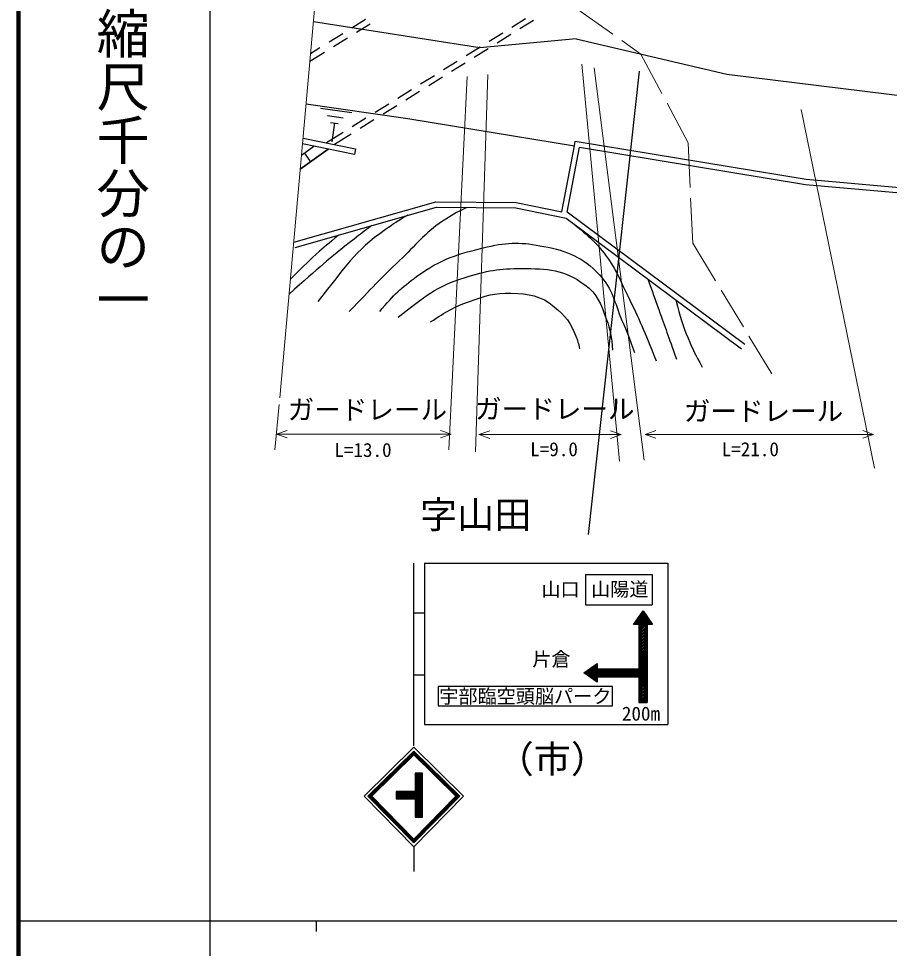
# Model space of a CAD drawing. Units: millimetres, scale not verified. Extents: x 40000 to 680000, y 20000 to 380000.
# Drawn here: x 40000 to 121950, y 202409 to 289909 of the extents above; entities that cross this region are included whole.
import ezdxf
from ezdxf.enums import TextEntityAlignment as Align

# ---------------------------------------------------------------- set-up
doc = ezdxf.new("R2010")
doc.units = ezdxf.units.MM
doc.header["$LTSCALE"] = 1000
doc.linetypes.add('CHAIN', pattern=[18.5, 12, -1.5, 3.5, -1.5])
for name, color, linetype, lineweight in [('M-BGD', 7, 'Continuous', 25), ('M-BMK', 2, 'CHAIN', 13), ('M-BMK-HTXT', 7, 'Continuous', 13), ('M-STR-HTXT', 7, 'Continuous', 13), ('M-STR-STRC', 7, 'Continuous', 25), ('M-TTL', 2, 'Continuous', 140), ('M-TTL-BAND', 7, 'Continuous', 25)]:
    doc.layers.add(name, color=color, linetype=linetype, lineweight=lineweight)
doc.styles.add('@ＭＳ ゴシック', font='')
doc.styles.add('ＭＳ ゴシック', font='')
doc.styles.get('@ＭＳ ゴシック').set_extended_font_data('@MS Gothic')
doc.styles.get('ＭＳ ゴシック').set_extended_font_data('MS Gothic')

msp = doc.modelspace()

# ---------------------------------------------------------------- hatches: boundary and pattern name
at = {"layer": 'M-STR-STRC'}
h = msp.add_hatch(dxfattribs=at)
h.set_pattern_fill('USER', color=256, style=0, pattern_type=2)
h.set_pattern_definition([(45, (99142, 225562), (-141.4214, 141.4214), []), (45, (99142, 225705), (-141.4214, 141.4214), [])])
h.paths.add_polyline_path([(99142, 225562), (99142, 232898), (99648, 232898), (98762, 234163), (97877, 232898), (98383, 232898), (98383, 228724), (94462, 228724), (94462, 229230), (93197, 228345), (94462, 227459), (94462, 227965), (98383, 227965), (98383, 225562)])
h = msp.add_hatch(dxfattribs=at)
h.set_pattern_fill('USER', color=256, style=0, pattern_type=2)
h.set_pattern_definition([(269.4106, (77197, 220979), (199.9894, -2.0572), []), (269.4106, (77197, 211142), (199.9894, -2.0572), [])])
h.paths.add_polyline_path([(77197, 220979), (72871, 216742), (77197, 212330), (81521, 216742), (77197, 220979), (77197, 220625), (73236, 216745), (77197, 212691), (81156, 216745), (77197, 220625)])
h = msp.add_hatch(dxfattribs=at)
h.set_pattern_fill('USER', color=256, style=0, pattern_type=2)
h.set_pattern_definition([(45, (78016, 214758), (-141.421, 141.421), []), (45, (78016, 214901), (-141.421, 141.421), [])])
h.paths.add_polyline_path([(78016, 214758), (78016, 218894), (77308, 218894), (77308, 217180), (75538, 217180), (75538, 216472), (77308, 216472), (77308, 214758)])

# ---------------------------------------------------------------- linework, layer by layer
at = {"layer": 'M-BGD'}
for p, q in [((71367, 289051), (72654, 289855)), ((87717, 289886), (86428, 289083)), ((88471, 289735), (87182, 288933)), ((73084, 289397), (71796, 288595)), ((69221, 287711), (70509, 288515)), ((70937, 288060), (69648, 287258)), ((92464, 288010), (83396, 287161)), ((85569, 288549), (84281, 287746)), ((86323, 288398), (85035, 287596)), ((92464, 288010), (106650, 284675)), ((67482, 286624), (68363, 287175)), ((83422, 287212), (82133, 286410)), ((84176, 287061), (82887, 286259)), ((68789, 286723), (67414, 285867)), ((81274, 285875), (79985, 285073)), ((82028, 285724), (80739, 284922)), ((79126, 284538), (77838, 283736)), ((79880, 284387), (78592, 283585)), ((106650, 284675), (126370, 282251)), ((76979, 283201), (75690, 282399)), ((77732, 283050), (76444, 282248)), ((67057, 281881), (76623, 280510)), ((74831, 281864), (73542, 281062)), ((68412, 281482), (71366, 281059)), ((75585, 281713), (74296, 280911)), ((69066, 280785), (70543, 280574)), ((69351, 280142), (70089, 280036)), ((69720, 280089), (69466, 278316)), ((72683, 280527), (71395, 279725)), ((73437, 280376), (72148, 279574)), ((76623, 280510), (92306, 277930)), ((70536, 279190), (68965, 278212)), ((66769, 278660), (71703, 277654)), ((71289, 279039), (69715, 278059)), ((92306, 277930), (92389, 278380)), ((92389, 278380), (114128, 274783)), ((66508, 275745), (69139, 277614)), ((69139, 277614), (66508, 275745)), ((66627, 277071), (67785, 277894)), ((71599, 277107), (66720, 278113)), ((67728, 277853), (67684, 277914)), ((71703, 277654), (71599, 277107)), ((91120, 271740), (92306, 277930)), ((67489, 276442), (66903, 277267)), ((114128, 274783), (140892, 272459)), ((65893, 268869), (79254, 272668)), ((79254, 272668), (86838, 272617)), ((86838, 272617), (91120, 271740)), ((108343, 259248), (91626, 271693)), ((91520, 271141), (108041, 258842))]:
    msp.add_line(p, q, dxfattribs=at)
for points in [[(91626, 271693), (92793, 277800), (114065, 274281), (140867, 271953), (141384, 271947), (186215, 267830), (199484, 267159)], [(66031, 268382), (79323, 272162), (86785, 272111), (91520, 271141)]]:
    msp.add_lwpolyline(points, dxfattribs=at)
for points, knots in [([(82178, 272142), (81102, 271621), (80762, 271398), (79905, 270838), (78113, 269665), (77409, 268614), (75858, 267136), (73954, 265321), (73358, 264683), (71121, 262349)], [0, 0, 0, 0, 1, 1, 1, 2, 2, 2, 3, 3, 3, 3]), ([(76636, 271398), (75636, 270863), (75327, 270610), (74526, 270048), (71555, 267966), (70794, 266565), (68160, 263287)], [0, 0, 0, 0, 1, 1, 1, 2, 2, 2, 2]), ([(73239, 270432), (72426, 269835), (72214, 269662), (71565, 269160), (69093, 267247), (68343, 266518), (65456, 263990)], [0, 0, 0, 0, 1, 1, 1, 2, 2, 2, 2]), ([(92090, 270717), (93750, 269333), (94420, 268835), (95500, 267284), (96373, 266032), (96645, 265196), (97326, 263830), (98490, 261497), (98793, 260654), (99991, 257710)], [0, 0, 0, 0, 1, 1, 1, 2, 2, 2, 3, 3, 3, 3]), ([(70116, 269544), (69092, 268693), (68816, 268457), (68012, 267729), (67032, 266842), (66724, 266525), (65580, 265379)], [0, 0, 0, 0, 1, 1, 1, 2, 2, 2, 2]), ([(73983, 262349), (75347, 263965), (75966, 264548), (77487, 265656), (79750, 267304), (81375, 267779), (84100, 268419), (86127, 268896), (87387, 268870), (89430, 268469), (91680, 268027), (93093, 267477), (94661, 265804), (95941, 264439), (96047, 263230), (96783, 261510), (97281, 260349), (97444, 259944), (97968, 258500)], [0, 0, 0, 0, 1, 1, 1, 2, 2, 2, 3, 3, 3, 4, 4, 4, 5, 5, 5, 6, 6, 6, 6]), ([(75710, 261806), (78254, 263760), (79286, 264707), (82027, 265557), (84040, 266181), (85250, 266401), (87357, 266396), (89746, 266391), (91366, 266296), (93279, 264866), (94466, 263979), (94800, 263052), (95303, 261658), (95703, 260549), (95786, 260016), (95895, 258697)], [0, 0, 0, 0, 1, 1, 1, 2, 2, 2, 3, 3, 3, 4, 4, 4, 5, 5, 5, 5]), ([(99208, 265418), (99710, 264018), (99836, 263668), (100238, 262547), (100894, 260716), (101098, 260144), (101916, 257858)], [0, 0, 0, 0, 1, 1, 1, 2, 2, 2, 2]), ([(78770, 261362), (80320, 262369), (80901, 262752), (82422, 263287), (83906, 263808), (84798, 264132), (86370, 264077), (88027, 264018), (89136, 263846), (90417, 262793), (91451, 261944), (91972, 261283), (92440, 260030), (92609, 259578), (92692, 259380), (92786, 258845)], [0, 0, 0, 0, 1, 1, 1, 2, 2, 2, 3, 3, 3, 4, 4, 4, 5, 5, 5, 5]), ([(101852, 263449), (102307, 261741), (102430, 261200), (103002, 259832), (103457, 258742), (103654, 258351), (104334, 257118)], [0, 0, 0, 0, 1, 1, 1, 2, 2, 2, 2])]:
    msp.add_open_spline(points, degree=3, knots=knots, dxfattribs=at)
at = {"layer": 'M-BMK'}
msp.add_arc((273723, 1490850), 1209247, 260.23381, 264.93616, dxfattribs=at)
at = {"layer": 'M-BMK-HTXT'}
for p, q in [((92623, 290776), (95928, 288439)), ((96754, 287855), (98565, 286576)), ((98565, 286576), (100546, 282849)), ((101021, 281955), (103002, 278228)), ((103002, 278228), (103200, 274014)), ((103247, 273003), (103446, 268790)), ((103446, 268790), (105597, 265226)), ((106120, 264360), (108211, 260894)), ((108734, 260028), (110885, 256464))]:
    msp.add_line(p, q, dxfattribs=at)
at = {"layer": 'M-STR-HTXT'}
for p, q in [((70913, 324953), (64581, 254223)), ((93018, 285617), (96541, 248269)), ((94165, 285289), (98863, 248366)), ((82206, 284470), (80480, 249333)), ((84172, 284634), (82996, 249140)), ((113661, 281357), (120536, 247592)), ((64516, 253590), (64129, 249333)), ((64263, 250807), (65275, 251162)), ((80719, 250807), (79707, 251162)), ((98951, 250778), (99963, 251132)), ((120457, 250778), (119445, 251132)), ((64263, 250807), (80719, 250807)), ((64263, 250807), (65275, 250453)), ((80719, 250807), (79707, 250453)), ((83322, 250758), (84334, 251113)), ((83322, 250758), (96708, 250758)), ((83322, 250758), (84334, 250404)), ((96708, 250758), (95696, 251113)), ((96708, 250758), (95696, 250404)), ((98951, 250778), (120457, 250778)), ((98951, 250778), (99963, 250424)), ((120457, 250778), (119445, 250424))]:
    msp.add_line(p, q, dxfattribs=at)
at = {"layer": 'M-STR-STRC'}
for p, q in [((83396, 287161), (67747, 289590)), ((98403, 284969), (93602, 241348)), ((77175, 238667), (77175, 221464)), ((78187, 238667), (78187, 223488)), ((78187, 238667), (101106, 238667)), ((101106, 238667), (101106, 223488)), ((93337, 237589), (99611, 237589)), ((93337, 237589), (93337, 234756)), ((99611, 237589), (99611, 234756)), ((93337, 234756), (99611, 234756)), ((77175, 233987), (78187, 233987)), ((97877, 232898), (98762, 234163)), ((98762, 234163), (99648, 232898)), ((98383, 232898), (97877, 232898)), ((98383, 232898), (98383, 228724)), ((99142, 232898), (99142, 225562)), ((99648, 232898), (99142, 232898)), ((93197, 228345), (94462, 229230)), ((94462, 229230), (94462, 228724)), ((94462, 228724), (98383, 228724)), ((77175, 228168), (78187, 228168)), ((94462, 227459), (93197, 228345)), ((94462, 227965), (98383, 227965)), ((94462, 227965), (94462, 227459)), ((98383, 227965), (98383, 225562)), ((98383, 225562), (99142, 225562)), ((78187, 223488), (101106, 223488)), ((77197, 220979), (72871, 216742)), ((77197, 220625), (73236, 216745)), ((81521, 216742), (77197, 220979)), ((81156, 216745), (77197, 220625)), ((77308, 218894), (77308, 217180)), ((78016, 218894), (77308, 218894)), ((78016, 214758), (78016, 218894)), ((77308, 217180), (75538, 217180)), ((75538, 217180), (75538, 216472)), ((72871, 216742), (77197, 212330)), ((73236, 216745), (77197, 212691)), ((75538, 216472), (77308, 216472)), ((77197, 212691), (81156, 216745)), ((77197, 212330), (81521, 216742)), ((77308, 216472), (77308, 214758)), ((77308, 214758), (78016, 214758)), ((77197, 211968), (77197, 209657))]:
    msp.add_line(p, q, dxfattribs=at)
for points in [[(79494, 225225), (95888, 225225), (95888, 227046), (79494, 227046)], [(72513, 216745), (77197, 221334), (81878, 216745), (77197, 211968)]]:
    msp.add_lwpolyline(points, close=True, dxfattribs=at)
at = {"layer": 'M-TTL'}
msp.add_line((40000, 380000), (40000, 20000), dxfattribs=at)
at = {"layer": 'M-TTL-BAND'}
for p, q in [((58000, 370000), (58000, 20000)), ((40000, 205000), (579000, 205000)), ((68000, 205000), (68000, 204000))]:
    msp.add_line(p, q, dxfattribs=at)

# ---------------------------------------------------------------- texts
at = {"layer": 'M-BMK-HTXT', "style": 'ＭＳ ゴシック'}
msp.add_text('字山田', height=2566, dxfattribs=at).set_placement((83014, 243221), align=Align.MIDDLE_CENTER)
at = {"layer": 'M-STR-HTXT', "style": 'ＭＳ ゴシック'}
for p in [(72823, 251641), (90461, 251711), (110104, 251503)]:
    msp.add_text('ガードレール', height=1833, dxfattribs=at).set_placement(p, align=Align.BOTTOM_CENTER)
for s, p in [('L=13.0', (72408, 249317)), ('L=9.0', (90391, 249386)), ('L=21.0', (108859, 249386))]:
    msp.add_text(s, height=1320, dxfattribs=at).set_placement(p, align=Align.MIDDLE_CENTER)
at = {"layer": 'M-STR-STRC', "style": 'ＭＳ ゴシック'}
for s, p in [('山口', (91002, 236198)), ('山陽道', (96575, 236207)), ('片倉', (90142, 229619)), ('宇部臨空頭脳パーク', (87691, 226135)), ('200m', (98570, 224504))]:
    msp.add_text(s, height=1320, dxfattribs=at).set_placement(p, align=Align.MIDDLE_CENTER)
msp.add_text('（市）', height=2566, dxfattribs=at).set_placement((90228, 218178), align=Align.BOTTOM_CENTER)
at = {"layer": 'M-TTL-BAND', "style": '@ＭＳ ゴシック'}
msp.add_text('縮尺千分の一', height=3666, rotation=270, dxfattribs=at).set_placement((49777, 261030), align=Align.MIDDLE_RIGHT)

doc.saveas('drawing.dxf')
